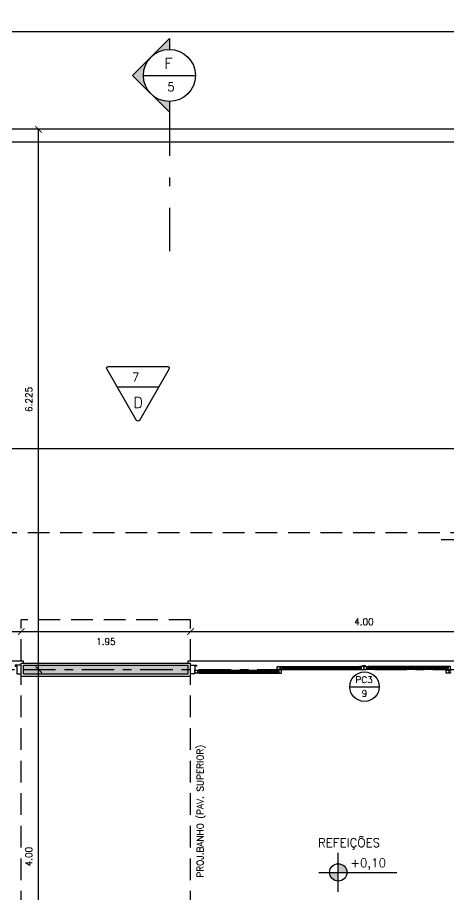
# Model space of a CAD drawing. Header units: millimetres. Extents: x 90.4 to 130, y 123.7 to 148.
# Drawn here: x 111.23 to 116.2, y 136.1 to 146.2 of the extents above; entities that cross this region are included whole.
import ezdxf
from ezdxf.enums import TextEntityAlignment as Align

# ---------------------------------------------------------------- set-up
doc = ezdxf.new("R2010")
doc.units = ezdxf.units.MM
for name, pattern in [('CENTER', [0.6, 0.375, -0.075, 0.075, -0.075]), ('DASHDOT', [1, 0.5, -0.25, 0, -0.25]), ('HIDDEN', [0.375, 0.25, -0.125])]:
    doc.linetypes.add(name, pattern=pattern)
for name, color, linetype in [('ALV', 5, 'Continuous'), ('CAIX', 2, 'Continuous'), ('CAIXN', 7, 'Continuous'), ('COTAS', 1, 'Continuous'), ('EIXOS', 141, 'CENTER'), ('LPROJ', 7, 'HIDDEN'), ('LVISTA02', 1, 'Continuous'), ('NOTAS', 2, 'Continuous'), ('REVEST', 2, 'Continuous'), ('SOLID', 8, 'Continuous'), ('TEXT', 3, 'Continuous')]:
    doc.layers.add(name, color=color, linetype=linetype)
doc.styles.add('100-50', font='romans.shx', dxfattribs={"height": 0.125})
doc.styles.add('60-50', font='romans.shx', dxfattribs={"height": 0.075})
doc.styles.add('80-50', font='romans.shx', dxfattribs={"height": 0.1})
doc.dimstyles.new('50', dxfattribs={"dimtxt": 0.1, "dimasz": 2.5, "dimexe": 1.25, "dimexo": 0.625, "dimgap": 0.075, "dimtad": 1, "dimzin": 0, "dimdsep": 46, "dimtxsty": '60-50', "dimcen": 2.5, "dimclrt": 3, "dimadec": 0, "dimazin": 0, "dimtfac": 1, "dimtmove": 0, "dimatfit": 3, "dimfxl": 1, "dimarcsym": 0})

# ---------------------------------------------------------------- blocks, each defined once
blk = doc.blocks.new('_ARCHTICK')
at = {"color": 0, "linetype": 'ByBlock', "const_width": 0.15}
blk.add_lwpolyline([(-0.5, -0.5), (0.5, 0.5)], dxfattribs=at)
blk = doc.blocks.new('*D14')
at = {"color": 0, "linetype": 'ByBlock'}
for p, q in [((102.799, 140.189), (102.799, 141.304)), ((117.299, 141.229), (102.799, 141.229))]:
    blk.add_line(p, q, dxfattribs=at)
at = {"layer": 'DEFPOINTS', "color": 0, "linetype": 'ByBlock'}
for p in [(102.799, 141.229), (117.299, 140.933), (102.799, 140.114)]:
    blk.add_point(p, dxfattribs=at)
at = {"color": 0, "linetype": 'ByBlock', "xscale": 0.075, "yscale": 0.075, "zscale": 0.075, "rotation": 180}
blk.add_blockref('_ARCHTICK', (102.799, 141.229), dxfattribs=at)
at = {"color": 0, "linetype": 'ByBlock', "xscale": 0.075, "yscale": 0.075, "zscale": 0.075}
blk.add_blockref('_ARCHTICK', (117.299, 141.229), dxfattribs=at)
at = {"color": 3, "linetype": 'ByBlock', "insert": (110.049, 141.342), "char_height": 0.075, "attachment_point": 5, "style": '60-50'}
blk.add_mtext('14.50', dxfattribs=at)
blk = doc.blocks.new('*D20')
at = {"color": 0, "linetype": 'ByBlock'}
for p, q in [((92.374, 145.485), (92.374, 146.113)), ((127.574, 145.485), (127.574, 146.113)), ((92.374, 146.038), (127.574, 146.038))]:
    blk.add_line(p, q, dxfattribs=at)
at = {"layer": 'DEFPOINTS', "color": 0, "linetype": 'ByBlock'}
for p in [(127.574, 146.038), (92.374, 145.41), (127.574, 145.41)]:
    blk.add_point(p, dxfattribs=at)
at = {"color": 0, "linetype": 'ByBlock', "xscale": 0.075, "yscale": 0.075, "zscale": 0.075, "rotation": 180}
blk.add_blockref('_ARCHTICK', (92.374, 146.038), dxfattribs=at)
at = {"color": 0, "linetype": 'ByBlock', "xscale": 0.075, "yscale": 0.075, "zscale": 0.075}
blk.add_blockref('_ARCHTICK', (127.574, 146.038), dxfattribs=at)
at = {"color": 3, "linetype": 'ByBlock', "insert": (109.974, 146.15), "char_height": 0.075, "attachment_point": 5, "style": '60-50'}
blk.add_mtext('35.20', dxfattribs=at)
blk = doc.blocks.new('*D44')
at = {"color": 0, "linetype": 'ByBlock'}
blk.add_line((111.473, 134.687), (111.473, 138.687), dxfattribs=at)
at = {"layer": 'DEFPOINTS', "color": 0, "linetype": 'ByBlock'}
for p in [(111.473, 138.687), (111.473, 138.687), (111.473, 134.687)]:
    blk.add_point(p, dxfattribs=at)
at = {"color": 0, "linetype": 'ByBlock', "xscale": 0.075, "yscale": 0.075, "zscale": 0.075}
for p, rotation in [((111.473, 138.687), 90), ((111.473, 134.687), 270)]:
    blk.add_blockref('_ARCHTICK', p, dxfattribs=dict(at, rotation=rotation))
at = {"color": 3, "linetype": 'ByBlock', "insert": (111.361, 136.532), "char_height": 0.075, "attachment_point": 5, "rotation": 90, "style": '60-50'}
blk.add_mtext('4.00', dxfattribs=at)
blk = doc.blocks.new('*D45')
at = {"color": 0, "linetype": 'ByBlock'}
blk.add_line((111.473, 138.687), (111.473, 144.912), dxfattribs=at)
at = {"layer": 'DEFPOINTS', "color": 0, "linetype": 'ByBlock'}
for p in [(111.473, 144.912), (111.473, 144.912), (111.473, 138.687)]:
    blk.add_point(p, dxfattribs=at)
at = {"color": 0, "linetype": 'ByBlock', "xscale": 0.075, "yscale": 0.075, "zscale": 0.075}
for p, rotation in [((111.473, 144.912), 90), ((111.473, 138.687), 270)]:
    blk.add_blockref('_ARCHTICK', p, dxfattribs=dict(at, rotation=rotation))
at = {"color": 3, "linetype": 'ByBlock', "insert": (111.361, 141.8), "char_height": 0.075, "attachment_point": 5, "rotation": 90, "style": '60-50'}
blk.add_mtext('6.225', dxfattribs=at)
blk = doc.blocks.new('*D95')
at = {"color": 0, "linetype": 'ByBlock'}
blk.add_line((107.824, 139.125), (111.274, 139.125), dxfattribs=at)
at = {"layer": 'DEFPOINTS', "color": 0, "linetype": 'ByBlock'}
for p in [(107.824, 139.125), (111.274, 139.125), (111.274, 139.125)]:
    blk.add_point(p, dxfattribs=at)
at = {"color": 0, "linetype": 'ByBlock', "xscale": 0.075, "yscale": 0.075, "zscale": 0.075, "rotation": 180}
blk.add_blockref('_ARCHTICK', (107.824, 139.125), dxfattribs=at)
at = {"color": 0, "linetype": 'ByBlock', "xscale": 0.075, "yscale": 0.075, "zscale": 0.075}
blk.add_blockref('_ARCHTICK', (111.274, 139.125), dxfattribs=at)
at = {"color": 3, "linetype": 'ByBlock', "insert": (109.549, 139.238), "char_height": 0.075, "attachment_point": 5, "style": '60-50'}
blk.add_mtext('3.45', dxfattribs=at)
blk = doc.blocks.new('*D96')
at = {"color": 0, "linetype": 'ByBlock'}
blk.add_line((111.274, 139.125), (113.224, 139.125), dxfattribs=at)
at = {"layer": 'DEFPOINTS', "color": 0, "linetype": 'ByBlock'}
for p in [(111.274, 139.125), (113.224, 139.125), (113.224, 139.125)]:
    blk.add_point(p, dxfattribs=at)
at = {"color": 0, "linetype": 'ByBlock', "xscale": 0.075, "yscale": 0.075, "zscale": 0.075, "rotation": 180}
blk.add_blockref('_ARCHTICK', (111.274, 139.125), dxfattribs=at)
at = {"color": 0, "linetype": 'ByBlock', "xscale": 0.075, "yscale": 0.075, "zscale": 0.075}
blk.add_blockref('_ARCHTICK', (113.224, 139.125), dxfattribs=at)
at = {"color": 3, "linetype": 'ByBlock', "insert": (112.249, 139.01), "char_height": 0.075, "attachment_point": 5, "style": '60-50'}
blk.add_mtext('1.95', dxfattribs=at)
blk = doc.blocks.new('*D97')
at = {"color": 0, "linetype": 'ByBlock'}
for p, q in [((113.224, 139.125), (117.224, 139.125)), ((117.224, 138.87), (117.224, 139.2))]:
    blk.add_line(p, q, dxfattribs=at)
at = {"layer": 'DEFPOINTS', "color": 0, "linetype": 'ByBlock'}
for p in [(113.224, 139.125), (117.224, 139.125), (117.224, 138.795)]:
    blk.add_point(p, dxfattribs=at)
at = {"color": 0, "linetype": 'ByBlock', "xscale": 0.075, "yscale": 0.075, "zscale": 0.075, "rotation": 180}
blk.add_blockref('_ARCHTICK', (113.224, 139.125), dxfattribs=at)
at = {"color": 0, "linetype": 'ByBlock', "xscale": 0.075, "yscale": 0.075, "zscale": 0.075}
blk.add_blockref('_ARCHTICK', (117.224, 139.125), dxfattribs=at)
at = {"color": 3, "linetype": 'ByBlock', "insert": (115.224, 139.238), "char_height": 0.075, "attachment_point": 5, "style": '60-50'}
blk.add_mtext('4.00', dxfattribs=at)

msp = doc.modelspace()

# ---------------------------------------------------------------- hatches: boundary and pattern name
at = {"layer": 'NOTAS'}
h = msp.add_hatch(color=1, dxfattribs=at)
h.paths.add_polyline_path([(112.7691, 145.7445), (112.557, 145.5324), (112.7691, 145.3203, -0.4142136)])
h.paths.add_polyline_path([(112.7691, 145.3203), (112.9813, 145.1081), (112.9813, 145.2324, -0.1989124)])
h.paths.add_polyline_path([(112.9813, 145.8324), (112.9813, 145.9567), (112.7691, 145.7445, -0.1989124)])
h = msp.add_hatch(color=1, dxfattribs=at)
h.paths.add_polyline_path([(114.9278, 136.251), (114.9278, 136.351), (114.8278, 136.351, 0.4142136)])
h.paths.add_polyline_path([(114.9278, 136.451), (114.9278, 136.351), (115.0278, 136.351, 0.4142136)])
at = {"layer": 'SOLID'}
h = msp.add_hatch(color=256, dxfattribs=at)
h.paths.add_polyline_path([(113.1986, 138.6371), (113.1986, 138.7371), (111.2986, 138.7371), (111.2986, 138.6371)])
h.paths.add_polyline_path([(111.2986, 134.7371), (111.2986, 134.6371), (113.0986, 134.6371), (113.0986, 134.5871), (113.1986, 134.5871), (113.1986, 134.6371), (114.2486, 134.6371), (114.2486, 134.5871), (114.3486, 134.5871), (114.3486, 134.7371)])
h.paths.add_polyline_path([(113.0986, 132.1626), (113.0986, 131.3616), (112.6624, 131.1871), (112.4986, 131.1871), (112.4986, 131.0871), (113.0986, 131.0871), (113.0986, 129.8871), (113.1986, 129.8871), (113.1986, 131.1871), (113.2486, 131.1871), (113.2486, 131.2871), (113.1986, 131.2871), (113.1986, 133.6371), (113.0986, 133.6371), (113.0986, 132.4371), (112.4986, 132.4371), (112.4986, 132.3371), (112.6624, 132.3371)])
h.paths.add_polyline_path([(111.2986, 128.2871), (111.2986, 128.0871), (113.1986, 128.0871), (113.1986, 128.2871)])
h.paths.add_polyline_path([(114.2486, 128.2871), (114.2486, 128.0871), (116.1986, 128.0871), (116.1986, 128.2871), (115.3986, 128.2871), (115.3986, 128.2971), (115.2986, 128.2971), (115.2986, 128.2871)])
h.paths.add_polyline_path([(114.3486, 129.9871), (114.3486, 129.9971), (114.2486, 129.9971), (114.2486, 129.8871), (115.2986, 129.8871), (115.2986, 129.8771), (115.3986, 129.8771), (115.3986, 129.8871), (116.1986, 129.8871), (116.1986, 129.9871)])
h.paths.add_polyline_path([(116.0986, 131.2871), (116.0986, 131.0871), (117.3486, 131.0871), (117.3486, 132.4371), (116.7486, 132.4371), (116.7486, 133.4871), (120.3286, 133.4871), (120.3286, 133.5871), (120.1486, 133.5871), (120.1486, 133.6371), (120.0486, 133.6371), (120.0486, 133.5871), (117.3486, 133.5871), (117.3486, 133.6371), (117.2486, 133.6371), (117.2486, 133.5871), (114.3486, 133.5871), (114.3486, 133.6371), (114.2486, 133.6371), (114.2486, 133.4871), (116.6486, 133.4871), (116.6486, 132.4371), (114.2486, 132.4371), (114.2486, 131.2871), (114.1986, 131.2871), (114.1986, 131.1871), (114.2486, 131.1871), (114.2486, 130.7371), (114.3486, 130.7371), (114.3486, 132.3371), (117.2486, 132.3371), (117.2486, 131.2871)])
h.paths.add_polyline_path([(117.3486, 138.7696), (117.2486, 138.7696), (117.2486, 134.5871), (117.3486, 134.5871)])
h.paths.add_polyline_path([(117.3486, 140.2371), (117.2486, 140.2371), (117.2486, 139.7196), (117.3486, 139.7196)])

# ---------------------------------------------------------------- linework, layer by layer
at = {"layer": 'ALV'}
for p, q in [((111.2986, 138.7371), (113.1986, 138.7371)), ((111.2986, 138.6371), (111.2986, 138.7371)), ((113.1986, 138.6371), (113.1986, 138.7371)), ((111.2986, 138.6371), (113.1986, 138.6371))]:
    msp.add_line(p, q, dxfattribs=at)
at = {"layer": 'CAIX', "color": 1}
for p, q in [((114.2736, 138.7246), (115.1736, 138.7246)), ((116.1736, 138.7246), (115.2736, 138.7246)), ((113.3261, 138.6796), (114.2236, 138.6796)), ((113.3261, 138.6446), (114.2236, 138.6446)), ((114.2736, 138.6896), (115.1736, 138.6896)), ((116.1736, 138.6896), (115.2736, 138.6896))]:
    msp.add_line(p, q, dxfattribs=at)
at = {"layer": 'CAIX'}
for p, q in [((113.3261, 138.6696), (114.2236, 138.6696)), ((113.3261, 138.6546), (114.2236, 138.6546)), ((114.2736, 138.7146), (115.1736, 138.7146)), ((114.2736, 138.6996), (115.1736, 138.6996)), ((116.1736, 138.7146), (115.2736, 138.7146)), ((116.1736, 138.6996), (115.2736, 138.6996))]:
    msp.add_line(p, q, dxfattribs=at)
for points in [[(111.2736, 138.7371), (111.2036, 138.7371), (111.2036, 138.7271), (111.2236, 138.7271), (111.2236, 138.6371), (111.2736, 138.6371)], [(113.2236, 138.7371), (113.2936, 138.7371), (113.2936, 138.7271), (113.2736, 138.7271), (113.2736, 138.6371), (113.2236, 138.6371)], [(115.241, 138.7246), (115.241, 138.7301), (115.2086, 138.7301), (115.2086, 138.7246), (115.1736, 138.7246), (115.1736, 138.7146), (115.1936, 138.7146), (115.1936, 138.6996), (115.1736, 138.6996), (115.1736, 138.6896), (115.2236, 138.6896), (115.2236, 138.7246)]]:
    msp.add_lwpolyline(points, dxfattribs=at)
for points in [[(114.2536, 138.7146), (114.2536, 138.6996), (114.2736, 138.6996), (114.2736, 138.6896), (114.2236, 138.6896), (114.2236, 138.7246), (114.2736, 138.7246), (114.2736, 138.7146)], [(115.2536, 138.7146), (115.2536, 138.6996), (115.2736, 138.6996), (115.2736, 138.6896), (115.2236, 138.6896), (115.2236, 138.7246), (115.2736, 138.7246), (115.2736, 138.7146)], [(116.1936, 138.7146), (116.1936, 138.6996), (116.1736, 138.6996), (116.1736, 138.6896), (116.2236, 138.6896), (116.2236, 138.7246), (116.1736, 138.7246), (116.1736, 138.7146)], [(113.2761, 138.6796), (113.3261, 138.6796), (113.3261, 138.6696), (113.3061, 138.6696), (113.3061, 138.6546), (113.3261, 138.6546), (113.3261, 138.6446), (113.2761, 138.6446)], [(114.2236, 138.6796), (114.2236, 138.6696), (114.2436, 138.6696), (114.2436, 138.6546), (114.2236, 138.6546), (114.2236, 138.6446), (114.2736, 138.6446), (114.2736, 138.6796)], [(116.2036, 138.6696), (116.2036, 138.6546), (116.2236, 138.6546), (116.2236, 138.6446), (116.1736, 138.6446), (116.1736, 138.6796), (116.2236, 138.6796), (116.2236, 138.6696)]]:
    msp.add_lwpolyline(points, close=True, dxfattribs=at)
at = {"layer": 'CAIXN', "color": 8, "ltscale": 0.5}
msp.add_line((115.0605, 138.4897), (115.4005, 138.4897), dxfattribs=at)
msp.add_circle((115.2305, 138.4897), 0.17, dxfattribs=at)
at = {"layer": 'EIXOS'}
for p, q in [((116.1135, 140.1871), (124.4359, 140.1871)), ((101.8448, 138.6871), (123.1361, 138.6871))]:
    msp.add_line(p, q, dxfattribs=at)
at = {"layer": 'LPROJ'}
for p, q in [((117.2236, 140.2621), (102.6736, 140.2621)), ((113.2236, 139.2621), (111.2736, 139.2621)), ((111.2736, 138.7871), (111.2736, 139.2621)), ((113.2236, 138.7871), (113.2236, 139.2621)), ((111.2736, 134.7621), (111.2736, 138.6121)), ((113.2236, 134.7621), (113.2236, 138.6121))]:
    msp.add_line(p, q, dxfattribs=at)
at = {"layer": 'LVISTA02', "color": 2}
for p, q in [((127.5736, 144.9121), (93.8225, 144.9121)), ((127.5736, 144.7621), (95.0349, 144.7621))]:
    msp.add_line(p, q, dxfattribs=at)
at = {"layer": 'LVISTA02'}
for p, q in [((107.7986, 138.7871), (111.2986, 138.7871)), ((111.2986, 138.7621), (111.2986, 138.7871)), ((113.1986, 138.7871), (117.1986, 138.7871)), ((113.1986, 138.7621), (113.1986, 138.7871))]:
    msp.add_line(p, q, dxfattribs=at)
at = {"layer": 'NOTAS', "color": 1, "ltscale": 0.5}
for p, q in [((112.6813, 145.5324), (113.2813, 145.5324)), ((112.3797, 141.9446), (112.8582, 141.9446))]:
    msp.add_line(p, q, dxfattribs=at)
at = {"layer": 'NOTAS', "color": 5, "linetype": 'DASHDOT'}
msp.add_line((112.9813, 145.1081), (112.9813, 143.4896), dxfattribs=at)
at = {"layer": 'NOTAS', "color": 1}
for p, q in [((114.9278, 136.126), (114.9278, 136.576)), ((114.7028, 136.351), (115.6023, 136.351))]:
    msp.add_line(p, q, dxfattribs=at)
at = {"layer": 'NOTAS', "color": 1, "ltscale": 0.5}
msp.add_lwpolyline([(112.9813, 145.2324), (112.9813, 145.1081), (112.557, 145.5324), (112.9813, 145.9567), (112.9813, 145.8324)], dxfattribs=at)
at = {"layer": 'NOTAS', "color": 2, "ltscale": 0.5}
msp.add_lwpolyline([(112.9777, 142.1516), (112.6352, 141.5583, -0.5773503), (112.6027, 141.5583), (112.2602, 142.1516, -0.5773503), (112.2765, 142.1797), (112.9615, 142.1797, -0.5773503)], format="xyb", close=True, dxfattribs=at)
for centre, radius in [((112.9813, 145.5324), 0.3), ((114.9278, 136.351), 0.1)]:
    msp.add_circle(centre, radius, dxfattribs=at)
at = {"layer": 'REVEST'}
for p, q in [((111.2736, 138.7621), (113.2236, 138.7621)), ((111.2736, 138.6121), (111.2736, 138.7621)), ((113.2236, 138.6121), (113.2236, 138.7621)), ((111.2736, 138.6121), (113.2236, 138.6121))]:
    msp.add_line(p, q, dxfattribs=at)

# ---------------------------------------------------------------- texts
at = {"layer": 'CAIXN', "color": 2, "ltscale": 0.5, "char_height": 0.075, "attachment_point": 5, "style": '60-50'}
for s, insert in [('PC3', (115.2259, 138.5706)), ('9', (115.2287, 138.4129))]:
    msp.add_mtext(s, dxfattribs=dict(at, insert=insert))
at = {"layer": 'NOTAS', "color": 5, "ltscale": 0.5, "style": '100-50'}
for s, p in [('F', (112.9225, 145.607)), ('D', (112.5649, 141.702))]:
    msp.add_text(s, height=0.125, dxfattribs=at).set_placement(p)
at = {"layer": 'NOTAS', "color": 2, "ltscale": 0.5, "style": '100-50'}
msp.add_text('5', height=0.1, dxfattribs=at).set_placement((113.0001, 145.3513), align=Align.CENTER)
msp.add_text('7', height=0.1, dxfattribs=at).set_placement((112.5486, 142.0069))
at = {"layer": 'NOTAS', "color": 1, "style": '60-50'}
msp.add_text('PROJ.BANHO (PAV. SUPERIOR)', height=0.075, rotation=90, dxfattribs=at).set_placement((113.3729, 136.2905))
at = {"layer": 'NOTAS', "color": 3, "style": '80-50'}
msp.add_text('+0,10', height=0.1, dxfattribs=at).set_placement((115.0669, 136.4101))
at = {"layer": 'TEXT', "style": '80-50'}
msp.add_text('REFEIÇÕES', height=0.1, dxfattribs=at).set_placement((114.694, 136.6423))

# ---------------------------------------------------------------- dimensions: what is measured, and where the dimension line sits
at = {"layer": 'COTAS'}
for base, p1, p2, override, picture, middle in [((127.5736, 146.038), (92.3736, 145.4103), (127.5736, 145.4103), {"dimasz": 0.075, "dimexe": 0.075, "dimexo": 0.075, "dimzin": 4, "dimblk1": 'ARCHTICK', "dimblk2": 'ARCHTICK', "dimsah": 1, "dimtmove": 2}, '*D20', (109.9736, 146.1505)), ((102.7986, 141.2293), (117.2986, 140.9334), (102.7986, 140.1138), {"dimasz": 0.075, "dimexe": 0.075, "dimexo": 0.075, "dimzin": 4, "dimblk1": 'ARCHTICK', "dimblk2": 'ARCHTICK', "dimsah": 1, "dimse1": 1, "dimtmove": 2}, '*D14', (110.0486, 141.3418)), ((111.2736, 139.1252), (107.8236, 139.1252), (111.2736, 139.1252), {"dimasz": 0.075, "dimexe": 0.075, "dimexo": 0.075, "dimzin": 4, "dimblk1": 'ARCHTICK', "dimblk2": 'ARCHTICK', "dimsah": 1, "dimse1": 1, "dimtofl": 0, "dimtmove": 2}, '*D95', (109.5486, 139.2377)), ((117.2236, 139.1252), (113.2236, 139.1252), (117.2236, 138.7946), {"dimasz": 0.075, "dimexe": 0.075, "dimexo": 0.075, "dimzin": 4, "dimblk1": 'ARCHTICK', "dimblk2": 'ARCHTICK', "dimsah": 1, "dimse1": 1, "dimtofl": 0, "dimtmove": 2}, '*D97', (115.2236, 139.2377))]:
    dim = msp.add_linear_dim(base=base, p1=p1, p2=p2, dimstyle='50', override=override, dxfattribs=at)
    dim.commit()
    dim.dimension.update_dxf_attribs({"geometry": picture, "text_midpoint": middle})
dim = msp.add_linear_dim(base=(111.4732, 144.9121), p1=(111.4732, 138.6871), p2=(111.4732, 144.9121), angle=90, dimstyle='50', override={"dimasz": 0.075, "dimexe": 0.075, "dimexo": 0.075, "dimdec": 3, "dimzin": 4, "dimblk1": 'ARCHTICK', "dimblk2": 'ARCHTICK', "dimsah": 1, "dimse1": 1, "dimtmove": 2}, dxfattribs=at)
dim.commit()
dim.dimension.update_dxf_attribs({"geometry": '*D45', "text_midpoint": (111.3607, 141.7996)})
dim = msp.add_linear_dim(base=(113.2236, 139.1252), p1=(111.2736, 139.1252), p2=(113.2236, 139.1252), dimstyle='50', override={"dimasz": 0.075, "dimexe": 0.075, "dimexo": 0.075, "dimzin": 4, "dimblk1": 'ARCHTICK', "dimblk2": 'ARCHTICK', "dimsah": 1, "dimse1": 1, "dimtofl": 0, "dimtmove": 2}, dxfattribs=at)
dim.commit()
dim.dimension.update_dxf_attribs({"geometry": '*D96', "text_midpoint": (112.2486, 139.0101), "dimtype": 160})
dim = msp.add_linear_dim(base=(111.4732, 138.6871), p1=(111.4732, 134.6871), p2=(111.4732, 138.6871), angle=90, dimstyle='50', override={"dimasz": 0.075, "dimexe": 0.075, "dimexo": 0.075, "dimzin": 4, "dimblk1": 'ARCHTICK', "dimblk2": 'ARCHTICK', "dimsah": 1, "dimse1": 1, "dimtmove": 2}, dxfattribs=at)
dim.commit()
dim.dimension.update_dxf_attribs({"geometry": '*D44', "text_midpoint": (111.3607, 136.532), "dimtype": 160})

doc.saveas('drawing.dxf')
